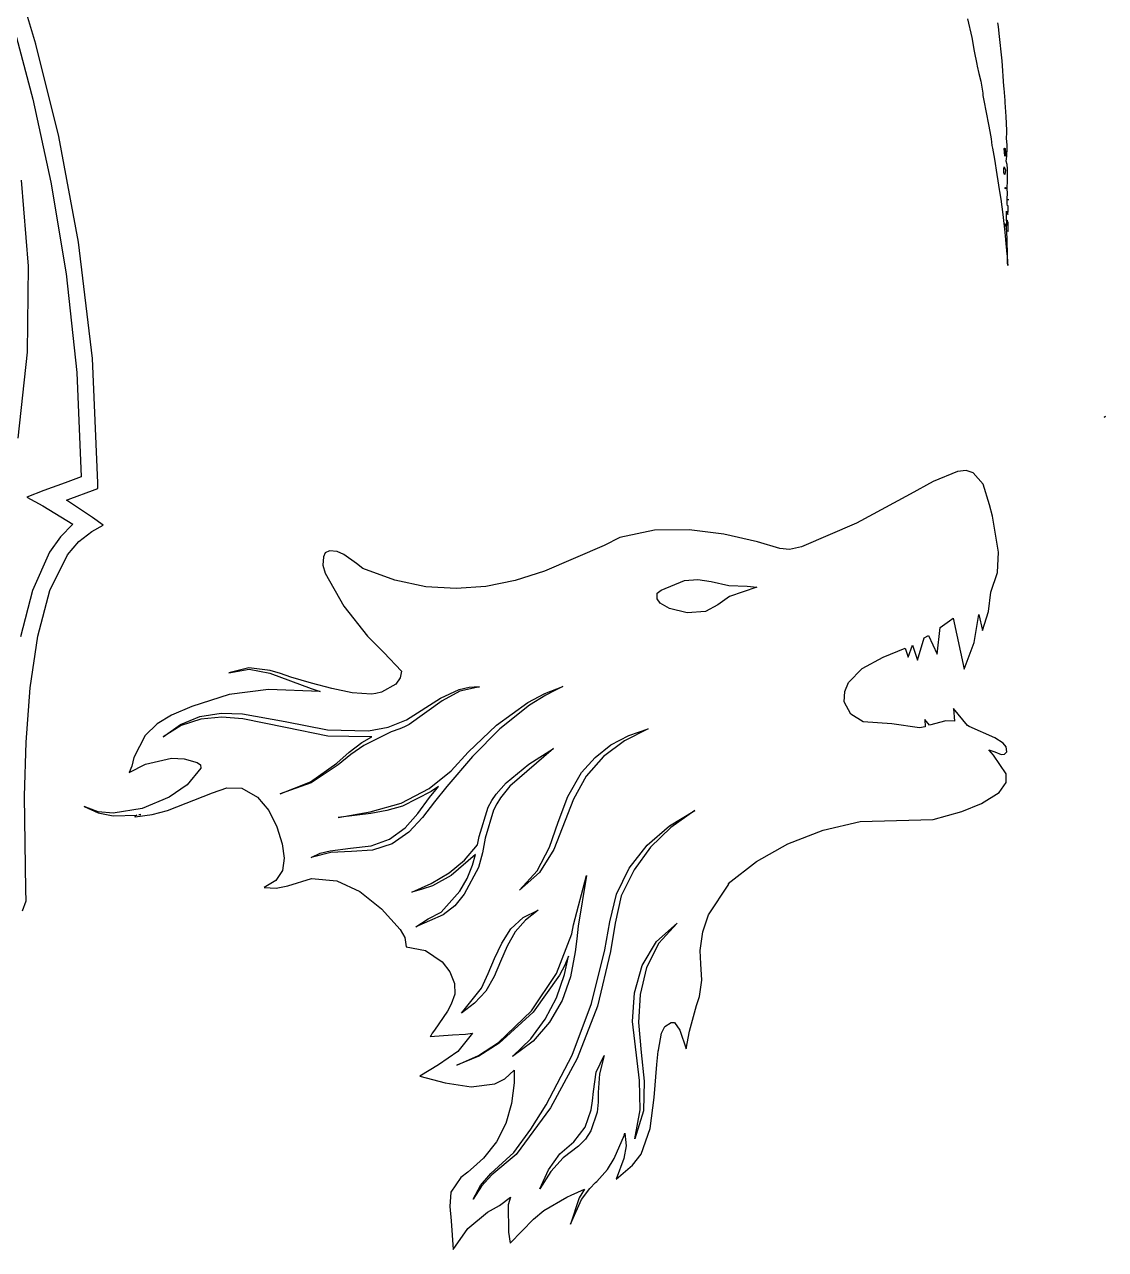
# Model space of a CAD drawing. Extents: x 0 to 238, y 0 to 238.
# Drawn here: x 121.9 to 179.2, y 109.9 to 174.9 of the extents above; entities that cross this region are included whole.
import ezdxf

# ---------------------------------------------------------------- set-up
doc = ezdxf.new("R2010")
doc.units = 0

msp = doc.modelspace()

# ---------------------------------------------------------------- linework, layer by layer
at = {"layer": 'Layer 1'}
for p, q in [((122.507096, 173.831775), (121.296813, 177.883244)), ((121.315974, 174.790029), (122.34347, 170.930514)), ((171.895796, 175.18013), (172.12003, 174.194106)), ((173.52314, 174.782261), (173.497725, 174.973712)), ((173.571639, 174.40077), (173.52314, 174.782261)), ((172.12003, 174.194106), (172.24889, 173.464345)), ((173.721146, 172.96184), (173.571639, 174.40077)), ((123.714281, 168.941346), (122.507096, 173.831775)), ((172.24889, 173.464345), (172.376234, 172.772901)), ((172.376234, 172.772901), (172.403762, 172.669563)), ((173.820585, 171.61779), (173.721146, 172.96184)), ((172.403762, 172.669563), (172.495992, 172.290347)), ((172.495992, 172.290347), (172.591962, 171.878675)), ((172.591962, 171.878675), (172.692537, 171.249757)), ((173.839603, 171.4821), (173.820585, 171.61779)), ((173.885772, 170.849443), (173.839603, 171.4821)), ((122.34347, 170.930514), (123.307422, 166.53024)), ((172.692537, 171.249757), (172.706786, 171.120406)), ((172.706786, 171.120406), (172.761789, 170.847458)), ((172.761789, 170.847458), (173.00472, 169.587018)), ((173.883551, 170.754667), (173.885772, 170.849443)), ((173.93763, 170.002305), (173.883551, 170.754667)), ((173.00472, 169.587018), (173.071101, 169.205852)), ((173.974697, 169.262138), (173.93763, 170.002305)), ((124.765642, 163.347228), (123.714281, 168.941346)), ((173.071101, 169.205852), (173.141005, 168.827392)), ((173.960067, 168.845804), (173.974102, 169.163242)), ((173.996155, 168.510917), (173.960067, 168.845804)), ((173.974102, 169.163242), (173.974697, 169.262138)), ((173.141005, 168.827392), (173.181808, 168.461068)), ((173.181808, 168.461068), (173.209065, 168.323908)), ((173.209065, 168.323908), (173.317986, 167.745819)), ((173.83956, 168.31494), (173.851, 168.331)), ((173.860857, 167.924726), (173.83956, 168.31494)), ((173.851, 168.331), (173.85029, 168.33044)), ((173.85029, 168.33044), (173.880527, 168.299714)), ((173.880527, 168.299714), (173.904316, 168.090816)), ((173.971294, 167.910341), (173.996437, 168.319142)), ((173.996437, 168.319142), (173.996155, 168.510917)), ((173.317986, 167.745819), (173.437959, 166.931738)), ((173.873156, 167.898282), (173.860857, 167.924726)), ((173.89971, 167.910962), (173.873156, 167.898282)), ((173.904316, 168.090816), (173.89971, 167.910962)), ((173.935421, 167.641943), (173.956175, 167.760075)), ((173.983269, 167.461657), (173.935421, 167.641943)), ((173.956175, 167.760075), (173.971294, 167.910341)), ((173.437959, 166.931738), (173.491229, 166.594737)), ((173.811482, 167.233931), (173.827, 167.334)), ((173.821128, 167.013761), (173.811482, 167.233931)), ((173.824594, 166.977182), (173.821128, 167.013761)), ((173.84589, 166.930093), (173.824594, 166.977182)), ((173.827, 167.334), (173.826284, 167.333914)), ((173.826284, 167.333914), (173.856141, 167.303406)), ((173.858308, 166.936325), (173.84589, 166.930093)), ((173.856141, 167.303406), (173.895265, 167.156176)), ((173.895265, 167.156176), (173.858308, 166.936325)), ((174.006896, 167.236286), (173.983269, 167.461657)), ((174.004621, 166.675807), (174.012208, 167.013079)), ((174.012208, 167.013079), (174.006896, 167.236286)), ((122.118012, 162.072515), (121.741641, 166.62562)), ((123.307422, 166.53024), (124.116153, 161.670411)), ((173.491229, 166.594737), (173.569368, 166.132613)), ((173.893044, 166.18483), (173.889793, 166.248231)), ((173.889793, 166.248231), (173.898031, 166.240535)), ((173.991128, 166.11609), (174.004621, 166.675807)), ((173.569368, 166.132613), (173.586439, 166.032308)), ((173.586439, 166.032308), (173.657587, 165.62833)), ((173.657587, 165.62833), (173.715516, 165.2198)), ((173.902038, 166.177839), (173.893, 166.185)), ((173.893, 166.185), (173.893044, 166.18483)), ((173.898031, 166.240535), (173.902038, 166.177839)), ((174.006301, 165.985331), (173.991128, 166.11609)), ((173.999093, 165.594194), (174.006301, 165.985331)), ((174.048265, 165.629377), (174.042576, 165.595724)), ((174.042576, 165.595724), (174.048, 165.576)), ((174.048, 165.576), (174.051088, 165.601631)), ((174.051088, 165.601631), (174.048265, 165.629377)), ((173.715516, 165.2198), (173.754694, 164.813965)), ((173.950929, 164.893369), (173.952715, 164.987766)), ((173.952715, 164.987766), (174.032584, 164.814036)), ((173.993731, 165.366384), (173.999093, 165.594194)), ((174.007063, 165.277187), (173.993731, 165.366384)), ((174.048298, 165.272745), (174.007063, 165.277187)), ((174.032584, 164.814036), (174.041418, 165.025372)), ((174.041418, 165.025372), (174.048298, 165.272745)), ((174.048, 165.576), (174.048, 165.576)), ((173.754694, 164.813965), (173.776533, 164.644948)), ((173.776533, 164.644948), (173.850557, 164.040471)), ((173.863349, 164.201782), (173.858269, 164.324952)), ((173.858269, 164.324952), (173.872944, 164.213215)), ((173.956291, 164.564863), (173.950929, 164.893369)), ((173.965449, 164.371626), (173.956291, 164.564863)), ((173.959545, 164.260377), (173.965449, 164.371626)), ((174.047379, 164.36879), (173.997688, 164.516674)), ((173.997688, 164.516674), (174.017413, 164.115354)), ((174.039477, 163.946332), (174.047379, 164.36879)), ((173.850557, 164.040471), (173.888868, 163.670848)), ((173.86866, 164.1761), (173.863349, 164.201782)), ((173.869, 164.177), (173.86866, 164.1761)), ((173.872944, 164.213215), (173.869, 164.177)), ((173.888868, 163.670848), (173.928424, 163.271529)), ((173.954776, 164.116444), (173.959545, 164.260377)), ((173.982464, 163.536297), (173.954776, 164.116444)), ((174.017413, 164.115354), (174.021, 163.951)), ((174.021, 163.951), (174.029399, 163.911489)), ((174.021, 163.951), (174.021, 163.951)), ((174.029399, 163.911489), (174.039477, 163.946332)), ((125.508457, 157.184689), (124.765642, 163.347228)), ((173.928424, 163.271529), (173.976436, 162.709264)), ((173.991622, 163.244869), (173.982464, 163.536297)), ((174.002463, 162.884243), (173.991622, 163.244869)), ((173.976436, 162.709264), (173.982289, 162.655239)), ((173.982289, 162.655239), (173.996, 162.574388)), ((173.996, 162.574388), (174.009222, 162.316827)), ((174.012905, 162.369501), (174.002463, 162.884243)), ((174.014801, 162.237116), (174.012905, 162.369501)), ((122.059141, 157.50426), (122.118012, 162.072515)), ((174.009222, 162.316827), (174.014801, 162.237116)), ((174.018589, 162.146012), (174.01588, 162.217487)), ((174.01588, 162.217487), (174.017776, 162.15322)), ((174.017776, 162.15322), (174.02, 162.098)), ((174.02, 162.098), (174.018589, 162.146012)), ((174.02, 162.098), (174.02, 162.098)), ((124.116153, 161.670411), (124.677985, 156.43223)), ((121.559792, 152.95515), (122.059141, 157.50426)), ((125.79, 150.589), (125.508457, 157.184689)), ((124.677985, 156.43223), (124.90124, 150.8969)), ((179.14, 154.064), (179.136912, 154.06216)), ((179.136912, 154.06216), (179.14, 154.064)), ((179.167632, 154.08053), (179.14, 154.064)), ((179.14, 154.064), (179.163735, 154.078035)), ((179.14, 154.064), (179.14, 154.064)), ((179.163735, 154.078035), (179.202964, 154.101445)), ((179.202964, 154.101445), (179.167632, 154.08053)), ((124.90124, 150.8969), (124.063264, 150.59019)), ((171.352676, 151.186233), (170.065596, 150.649426)), ((171.818327, 151.235301), (171.352676, 151.186233)), ((172.187218, 151.117092), (171.818327, 151.235301)), ((172.711416, 150.512445), (172.187218, 151.117092)), ((122.923124, 150.170983), (122.018168, 149.83046)), ((124.063264, 150.59019), (122.923124, 150.170983)), ((124.367007, 149.755329), (125.502587, 150.1728)), ((125.502587, 150.1728), (125.790222, 150.280962)), ((125.790222, 150.280962), (125.79, 150.589)), ((170.065596, 150.649426), (168.851146, 149.986223)), ((173.053348, 149.410405), (172.711416, 150.512445)), ((122.018168, 149.83046), (122.866118, 149.366168)), ((122.866118, 149.366168), (124.472928, 148.38795)), ((124.121855, 149.666025), (124.367007, 149.755329)), ((125.514295, 148.744378), (124.121855, 149.666025)), ((168.851146, 149.986223), (166.007719, 148.451518)), ((173.204591, 148.823482), (173.053348, 149.410405)), ((126.080243, 148.337092), (125.514295, 148.744378)), ((173.533408, 146.917002), (173.204591, 148.823482)), ((124.472928, 148.38795), (123.807457, 147.726874)), ((125.471809, 147.996786), (126.080243, 148.337092)), ((155.29559, 148.072499), (153.465206, 147.679019)), ((157.137776, 148.095953), (155.29559, 148.072499)), ((158.966785, 147.85667), (157.137776, 148.095953)), ((166.007719, 148.451518), (163.087926, 147.194673)), ((123.807457, 147.726874), (123.231051, 146.908675)), ((124.190412, 146.774951), (124.785039, 147.482107)), ((124.785039, 147.482107), (125.471809, 147.996786)), ((153.465206, 147.679019), (152.632651, 147.258404)), ((160.757636, 147.461937), (158.966785, 147.85667)), ((161.939324, 147.103675), (160.757636, 147.461937)), ((123.231051, 146.908675), (122.320935, 144.872542)), ((123.252095, 144.871365), (124.190412, 146.774951)), ((137.845928, 146.882672), (137.745103, 146.661794)), ((138.066226, 146.98476), (137.845928, 146.882672)), ((138.475532, 146.94585), (138.066226, 146.98476)), ((138.837698, 146.782244), (138.475532, 146.94585)), ((139.493786, 146.300936), (138.837698, 146.782244)), ((152.632651, 147.258404), (149.460908, 145.894802)), ((162.450401, 147.056042), (161.939324, 147.103675)), ((163.087926, 147.194673), (162.450401, 147.056042)), ((173.48507, 145.826787), (173.533408, 146.917002)), ((137.745103, 146.661794), (137.716015, 146.219636)), ((137.716015, 146.219636), (137.83739, 145.79347)), ((139.844551, 146.040394), (139.493786, 146.300936)), ((137.83739, 145.79347), (138.835474, 144.038592)), ((141.541733, 145.422138), (139.844551, 146.040394)), ((149.460908, 145.894802), (147.904682, 145.412333)), ((156.893456, 145.405824), (157.59612, 145.464906)), ((157.59612, 145.464906), (158.293696, 145.361876)), ((173.125095, 144.796582), (173.48507, 145.826787)), ((122.320935, 144.872542), (121.693591, 142.422829)), ((122.605875, 142.462344), (123.252095, 144.871365)), ((143.181951, 145.076382), (141.541733, 145.422138)), ((144.77959, 144.976947), (143.181951, 145.076382)), ((146.349039, 145.097656), (144.77959, 144.976947)), ((147.904682, 145.412333), (146.349039, 145.097656)), ((155.440432, 144.72743), (155.643426, 144.895417)), ((155.643426, 144.895417), (156.893456, 145.405824)), ((158.293696, 145.361876), (159.24087, 145.142696)), ((159.24087, 145.142696), (160.212476, 145.108649)), ((160.713397, 145.058363), (159.274297, 144.550502)), ((160.212476, 145.108649), (160.713397, 145.058363)), ((155.433344, 144.440256), (155.441, 144.728)), ((155.598748, 144.208798), (155.433344, 144.440256)), ((155.441, 144.728), (155.440432, 144.72743)), ((156.093987, 143.92538), (155.598748, 144.208798)), ((159.274297, 144.550502), (158.661783, 144.119089)), ((173.000396, 143.755323), (173.125095, 144.796582)), ((138.835474, 144.038592), (140.08732, 142.45472)), ((157.029877, 143.685764), (156.093987, 143.92538)), ((157.992447, 143.768013), (157.029877, 143.685764)), ((158.661783, 144.119089), (157.992447, 143.768013)), ((172.248919, 142.112685), (172.48626, 143.597923)), ((172.48626, 143.597923), (172.686381, 142.754742)), ((172.686381, 142.754742), (173.000396, 143.755323)), ((170.284615, 141.503203), (170.446859, 142.907293)), ((170.446859, 142.907293), (170.938027, 143.267973)), ((170.938027, 143.267973), (171.124437, 143.413633)), ((171.124437, 143.413633), (171.710872, 140.708133)), ((122.200771, 139.724204), (122.605875, 142.462344)), ((140.08732, 142.45472), (140.951202, 141.587734)), ((169.235734, 141.19042), (169.593707, 142.36779)), ((169.593707, 142.36779), (169.812195, 142.497084)), ((169.812195, 142.497084), (170.284615, 141.503203)), ((140.951202, 141.587734), (141.88451, 140.600682)), ((167.419262, 141.34168), (168.578747, 141.829092)), ((168.578747, 141.829092), (168.735027, 141.349193)), ((168.735027, 141.349193), (168.964355, 141.971989)), ((168.964355, 141.971989), (169.235734, 141.19042)), ((171.710872, 140.708133), (172.248919, 142.112685)), ((166.297547, 140.745962), (167.419262, 141.34168)), ((133.799094, 140.774824), (132.735904, 140.517438)), ((132.735904, 140.517438), (133.809224, 140.701898)), ((134.922544, 140.641629), (133.799094, 140.774824)), ((133.809224, 140.701898), (134.911584, 140.499392)), ((134.911584, 140.499392), (135.994984, 140.079807)), ((135.472942, 140.475649), (134.922544, 140.641629)), ((136.020577, 140.288426), (135.472942, 140.475649)), ((137.122997, 139.957927), (136.020577, 140.288426)), ((141.88451, 140.600682), (141.824631, 140.241193)), ((165.577187, 139.995624), (166.297547, 140.745962)), ((121.985798, 136.833262), (122.200771, 139.724204)), ((134.834033, 139.634266), (132.760353, 139.365956)), ((137.571503, 139.524047), (134.834033, 139.634266)), ((135.994984, 140.079807), (137.096374, 139.678648)), ((137.096374, 139.678648), (137.571503, 139.524047)), ((138.188567, 139.682267), (137.122997, 139.957927)), ((139.266227, 139.449039), (138.188567, 139.682267)), ((141.584, 139.917), (140.820042, 139.492538)), ((141.824631, 140.241193), (141.584, 139.917)), ((141.584, 139.917), (141.584, 139.917)), ((143.95889, 139.168771), (144.941607, 139.634093)), ((144.941607, 139.634093), (145.473849, 139.754988)), ((146.021754, 139.767222), (144.974874, 139.547919)), ((145.473849, 139.754988), (145.747017, 139.774278)), ((145.747017, 139.774278), (146.021754, 139.767222)), ((149.491856, 139.410183), (150.43393, 139.781649)), ((150.43393, 139.781649), (149.982047, 139.557198)), ((165.377515, 139.51862), (165.577187, 139.995624)), ((132.760353, 139.365956), (130.767423, 138.73321)), ((140.295657, 139.388291), (139.266227, 139.449039)), ((140.529156, 139.416902), (140.295657, 139.388291)), ((140.820042, 139.492538), (140.529156, 139.416902)), ((142.15651, 138.015411), (143.95889, 139.168771)), ((144.044388, 139.024022), (142.285418, 137.776322)), ((144.974874, 139.547919), (144.044388, 139.024022)), ((148.58977, 138.94367), (149.491856, 139.410183)), ((149.532278, 139.331228), (148.676905, 138.803157)), ((149.982047, 139.557198), (149.532278, 139.331228)), ((165.351353, 138.979892), (165.377515, 139.51862)), ((165.705048, 138.329433), (165.351353, 138.979892)), ((130.767423, 138.73321), (129.700063, 138.274599)), ((131.202067, 138.206154), (132.325424, 138.375195)), ((132.325424, 138.375195), (133.460557, 138.330735)), ((133.460557, 138.330735), (135.721703, 137.934423)), ((146.92709, 137.745066), (148.59, 138.943)), ((148.676905, 138.803157), (147.093825, 137.538927)), ((148.59, 138.943), (148.58977, 138.94367)), ((166.351733, 137.922662), (165.705048, 138.329433)), ((171.894133, 137.712338), (171.145294, 138.630192)), ((171.145294, 138.630192), (171.206254, 137.942262)), ((128.943863, 137.805632), (128.299113, 137.192389)), ((129.700063, 138.274599), (128.943863, 137.805632)), ((129.254997, 137.126444), (130.168846, 137.773932)), ((130.208075, 137.713852), (129.254997, 137.126444)), ((130.168846, 137.773932), (131.202067, 138.206154)), ((131.255225, 138.058332), (130.208075, 137.713852)), ((132.366508, 138.155887), (131.255225, 138.058332)), ((133.478765, 138.070143), (132.366508, 138.155887)), ((135.728925, 137.613711), (133.478765, 138.070143)), ((135.721703, 137.934423), (137.965457, 137.49693)), ((141.175727, 137.640422), (142.156, 138.015)), ((142.285418, 137.776322), (142.041135, 137.655319)), ((142.156, 138.015), (142.15651, 138.015411)), ((145.41999, 136.302776), (146.92709, 137.745066)), ((167.885443, 137.802201), (166.351733, 137.922662)), ((169.337493, 137.597308), (167.885443, 137.802201)), ((169.877389, 137.731208), (169.620697, 138.037808)), ((169.620697, 138.037808), (169.637495, 137.657023)), ((170.740988, 137.971049), (169.877389, 137.731208)), ((171.206254, 137.942262), (170.740988, 137.971049)), ((171.972328, 137.675435), (171.894133, 137.712338)), ((173.334368, 137.066947), (171.972328, 137.675435)), ((128.299113, 137.192389), (127.701516, 136.018059)), ((137.977985, 137.16042), (135.728925, 137.613711)), ((137.965457, 137.49693), (140.138387, 137.437756)), ((140.202495, 137.11192), (137.977985, 137.16042)), ((139.79158, 136.813989), (140.318948, 137.127038)), ((141.330337, 137.378197), (139.889237, 136.663173)), ((140.138387, 137.437756), (141.175727, 137.640422)), ((140.318948, 137.127038), (140.202495, 137.11192)), ((141.79127, 137.546345), (141.330337, 137.378197)), ((142.041135, 137.655319), (141.79127, 137.546345)), ((147.093825, 137.538927), (145.642965, 136.069057)), ((152.987856, 136.689462), (153.931135, 137.198111)), ((154.95499, 137.54023), (153.708846, 136.909406)), ((153.931135, 137.198111), (154.95499, 137.54023)), ((169.637495, 137.657023), (169.337493, 137.597308)), ((173.778954, 136.788768), (173.334368, 137.066947)), ((121.909975, 133.965834), (121.985798, 136.833262)), ((139.104465, 136.298271), (139.79158, 136.813989)), ((139.889237, 136.663173), (139.1961, 136.180573)), ((149.949415, 136.507065), (147.621565, 134.496765)), ((148.638661, 135.667891), (149.949415, 136.507065)), ((152.145147, 136.02739), (152.987856, 136.689462)), ((153.708846, 136.909406), (152.59208, 136.07057)), ((173.264083, 136.155647), (173.014381, 136.424099)), ((173.014381, 136.424099), (173.328297, 136.323092)), ((173.936488, 136.58106), (173.778954, 136.788768)), ((173.964369, 136.319736), (173.936488, 136.58106)), ((127.701516, 136.018059), (127.593733, 135.569157)), ((128.323768, 135.669896), (129.689233, 135.984998)), ((129.689233, 135.984998), (130.36737, 135.955849)), ((130.36737, 135.955849), (131.063188, 135.753346)), ((131.063188, 135.753346), (131.226372, 135.638656)), ((137.071243, 134.731179), (138.459023, 135.728854)), ((138.459023, 135.728854), (139.104465, 136.298271)), ((139.1961, 136.180573), (138.532503, 135.632179)), ((145.642965, 136.069057), (144.292035, 134.487337)), ((144.522524, 135.311497), (145.41999, 136.302776)), ((151.423, 135.225), (152.145147, 136.02739)), ((152.59208, 136.07057), (151.674173, 135.03632)), ((173.939771, 135.15455), (173.264083, 136.155647)), ((173.328297, 136.323092), (173.675757, 136.177214)), ((173.675757, 136.177214), (173.85465, 136.193466)), ((173.85465, 136.193466), (173.964369, 136.319736)), ((127.443413, 135.229774), (128.323768, 135.669896)), ((127.593733, 135.569157), (127.443413, 135.229774)), ((131.251007, 135.458289), (130.52263, 134.56755)), ((131.226372, 135.638656), (131.251007, 135.458289)), ((138.532503, 135.632179), (137.104673, 134.676231)), ((143.345534, 134.38492), (144.522524, 135.311497)), ((147.434125, 134.682305), (148.638661, 135.667891)), ((150.709391, 133.960135), (151.423, 135.225)), ((151.423, 135.225), (151.423, 135.225)), ((173.936206, 134.700733), (173.939771, 135.15455)), ((130.52263, 134.56755), (129.573197, 133.917529)), ((135.458303, 134.090448), (137.071243, 134.731179)), ((137.104673, 134.676231), (135.458303, 134.090448)), ((143.845681, 134.485011), (143.467504, 134.21699)), ((144.292035, 134.487337), (143.627402, 133.682036)), ((143.707065, 134.318325), (143.845681, 134.485011)), ((146.911961, 134.077447), (147.434125, 134.682305)), ((147.621565, 134.496765), (147.142967, 133.892556)), ((151.674173, 135.03632), (151.005643, 133.81344)), ((173.560981, 134.169137), (173.936206, 134.700733)), ((121.971849, 129.006786), (121.909975, 133.965834)), ((129.573197, 133.917529), (128.148187, 133.317116)), ((129.491579, 133.209173), (131.875459, 134.153036)), ((131.875459, 134.153036), (132.620106, 134.419307)), ((132.620106, 134.419307), (133.423639, 134.398569)), ((133.423639, 134.398569), (134.251602, 133.920822)), ((134.251602, 133.920822), (134.860337, 133.206687)), ((141.865794, 133.601401), (143.345534, 134.38492)), ((143.467504, 134.21699), (141.936774, 133.442573)), ((142.746892, 133.06038), (143.369632, 133.903236)), ((143.369632, 133.903236), (143.707065, 134.318325)), ((146.681496, 133.744888), (146.911961, 134.077447)), ((147.142967, 133.892556), (146.932768, 133.569265)), ((151.005643, 133.81344), (149.958173, 131.15579)), ((150.197469, 132.598745), (150.709391, 133.960135)), ((172.622553, 133.581953), (173.560981, 134.169137)), ((125.809917, 133.152351), (125.062617, 133.433948)), ((125.062617, 133.433948), (125.801053, 133.082952)), ((126.604457, 133.071964), (125.809917, 133.152351)), ((128.148187, 133.317116), (126.604457, 133.071964)), ((128.666173, 132.998757), (129.491579, 133.209173)), ((134.860337, 133.206687), (135.286761, 132.350521)), ((138.526934, 132.837497), (140.229824, 133.148923)), ((140.229824, 133.148923), (141.865794, 133.601401)), ((141.111692, 133.211673), (140.256644, 133.05664)), ((141.936774, 133.442573), (141.111692, 133.211673)), ((143.627402, 133.682036), (143.006722, 132.841014)), ((145.998931, 131.837974), (146.479208, 133.386644)), ((146.754486, 133.230531), (146.324823, 131.756151)), ((146.479208, 133.386644), (146.681496, 133.744888)), ((146.932768, 133.569265), (146.754486, 133.230531)), ((156.092494, 132.393868), (157.434811, 133.208893)), ((157.434811, 133.208893), (156.164327, 132.305908)), ((170.070831, 132.729663), (171.589801, 133.164367)), ((171.589801, 133.164367), (172.622553, 133.581953)), ((125.801053, 133.082952), (126.603697, 132.927227)), ((126.603697, 132.927227), (127.850317, 132.974858)), ((127.850317, 132.974858), (127.736683, 132.888264)), ((127.736683, 132.888264), (127.763345, 132.883768)), ((127.763345, 132.883768), (128.666173, 132.998757)), ((127.9693, 132.98997), (128.061042, 133.001566)), ((127.97, 132.99), (127.9693, 132.98997)), ((128.061042, 133.001566), (127.97, 132.99)), ((140.256644, 133.05664), (138.526934, 132.837497)), ((142.079606, 132.296047), (142.746892, 133.06038)), ((143.006722, 132.841014), (142.275227, 132.060044)), ((149.723153, 131.270405), (150.197469, 132.598745)), ((164.238463, 132.174066), (166.204931, 132.634182)), ((166.204931, 132.634182), (168.131885, 132.679768)), ((168.131885, 132.679768), (170.070831, 132.729663)), ((135.286761, 132.350521), (135.567789, 131.446679)), ((141.253768, 131.689617), (142.079606, 132.296047)), ((142.275227, 132.060044), (141.398232, 131.446954)), ((145.91418, 131.389721), (145.998931, 131.837974)), ((154.902451, 131.369233), (156.092494, 132.393868)), ((156.164327, 132.305908), (155.092726, 131.272862)), ((162.372951, 131.447012), (164.238463, 132.174066)), ((135.567789, 131.446679), (135.674562, 130.681391)), ((138.105981, 131.075818), (139.188841, 131.216762)), ((139.188841, 131.216762), (140.270831, 131.341939)), ((140.270831, 131.341939), (141.253768, 131.689617)), ((141.398232, 131.446954), (140.354982, 131.113368)), ((145.222785, 130.590122), (145.91418, 131.389721)), ((146.324823, 131.756151), (146.181384, 130.970682)), ((149.069959, 130.023405), (149.723153, 131.270405)), ((153.958099, 130.153233), (154.902451, 131.369233)), ((155.092726, 131.272862), (154.217216, 130.076858)), ((160.699632, 130.516286), (162.372951, 131.447012)), ((135.674562, 130.681391), (135.570776, 130.030535)), ((138.139742, 130.983425), (137.100342, 130.720823)), ((137.100342, 130.720823), (137.572274, 130.948254)), ((137.572274, 130.948254), (138.105981, 131.075818)), ((139.232732, 131.043899), (138.139742, 130.983425)), ((140.354982, 131.113368), (139.232732, 131.043899)), ((144.41455, 129.908841), (145.222785, 130.590122)), ((145.808018, 130.877194), (144.518488, 129.769844)), ((145.650276, 130.316662), (145.808018, 130.877194)), ((146.181384, 130.970682), (145.96192, 130.196485)), ((149.958173, 131.15579), (149.207276, 129.92825)), ((135.570776, 130.030535), (135.2238, 129.510069)), ((143.458004, 129.345707), (144.41455, 129.908841)), ((145.96192, 130.196485), (145.208314, 128.771205)), ((145.36421, 129.610633), (145.650276, 130.316662)), ((148.134656, 128.990455), (149.069959, 130.023405)), ((149.207276, 129.92825), (148.134656, 128.990455)), ((153.284421, 128.771953), (153.958099, 130.153233)), ((154.217216, 130.076858), (153.535, 128.685)), ((159.200671, 129.341712), (160.699632, 130.516286)), ((135.2238, 129.510069), (134.601004, 129.135949)), ((135.240743, 129.090301), (135.866754, 129.229805)), ((135.866754, 129.229805), (137.110774, 129.605118)), ((137.110774, 129.605118), (138.450794, 129.481361)), ((138.450794, 129.481361), (139.677054, 128.927051)), ((142.433404, 128.892145), (143.458004, 129.345707)), ((144.518488, 129.769844), (143.529537, 129.215111)), ((144.982287, 128.937282), (145.36421, 129.610633)), ((150.997329, 127.154964), (151.696907, 129.773534)), ((151.696907, 129.773534), (151.257922, 127.082024)), ((158.162916, 127.68229), (159.230745, 129.31597)), ((159.230745, 129.31597), (159.200671, 129.341712)), ((121.98594, 128.428914), (121.971849, 129.006786)), ((134.601004, 129.135949), (135.240743, 129.090301)), ((139.677054, 128.927051), (140.831915, 128.006279)), ((142.986511, 129.043712), (142.433404, 128.892145)), ((143.529537, 129.215111), (142.986511, 129.043712)), ((143.989599, 127.819252), (144.982287, 128.937282)), ((145.208314, 128.771205), (144.713989, 128.164619)), ((152.92607, 127.306143), (153.284421, 128.771953)), ((153.534772, 128.68443), (153.20525, 127.23872)), ((153.535, 128.685), (153.534772, 128.68443)), ((121.788418, 127.902037), (121.98594, 128.428914)), ((140.831915, 128.006279), (141.810524, 126.900001)), ((144.713989, 128.164619), (144.102, 127.677)), ((148.33756, 127.538075), (149.123246, 127.936795)), ((149.123246, 127.936795), (148.45206, 127.409266)), ((144.1015, 127.67695), (142.64338, 127.045921)), ((142.64338, 127.045921), (143.301127, 127.472226)), ((143.301127, 127.472226), (143.989599, 127.819252)), ((144.102, 127.677), (144.1015, 127.67695)), ((147.684851, 126.947415), (148.33756, 127.538075)), ((148.45206, 127.409266), (147.904535, 126.783168)), ((152.663578, 125.827103), (152.92607, 127.306143)), ((157.856486, 126.788959), (158.162916, 127.68229)), ((141.810524, 126.900001), (142.062806, 126.476979)), ((147.20436, 126.180313), (147.684851, 126.947415)), ((147.904535, 126.783168), (147.490854, 126.017313)), ((150.098982, 124.574647), (150.918157, 126.673657)), ((150.918157, 126.673657), (150.997329, 127.154964)), ((151.257922, 127.082024), (151.187259, 126.418373)), ((153.20525, 127.23872), (152.96942, 125.74489)), ((155.397996, 126.26772), (156.497275, 127.2449)), ((156.497275, 127.2449), (155.534471, 126.177939)), ((157.711175, 125.79883), (157.856486, 126.788959)), ((142.062806, 126.476979), (142.128289, 125.988813)), ((142.128289, 125.988813), (143.163917, 125.78658)), ((146.822813, 125.367533), (147.20436, 126.180313)), ((147.490854, 126.017313), (147.130011, 125.207079)), ((151.187259, 126.418373), (151.095255, 125.725673)), ((154.646235, 125.00354), (155.397996, 126.26772)), ((155.534471, 126.177939), (154.877, 124.9)), ((143.163917, 125.78658), (144.037859, 125.195267)), ((146.484728, 124.570033), (146.822813, 125.367533)), ((150.518397, 124.516052), (150.731037, 125.498185)), ((150.731037, 125.498185), (150.539532, 125.013195)), ((151.095255, 125.725673), (150.843231, 124.391003)), ((151.961559, 122.982503), (152.663578, 125.827103)), ((152.96942, 125.74489), (152.276, 122.848)), ((157.747536, 125.087066), (157.711175, 125.79883)), ((144.037859, 125.195267), (144.445195, 124.663528)), ((147.130011, 125.207079), (146.791872, 124.407411)), ((150.539532, 125.013195), (150.256232, 124.487887)), ((154.235054, 123.540128), (154.646235, 125.00354)), ((154.876332, 124.89933), (154.533209, 123.46142)), ((154.877, 124.9), (154.876332, 124.89933)), ((157.806247, 124.221205), (157.747536, 125.087066)), ((144.445195, 124.663528), (144.702921, 124.045267)), ((144.702921, 124.045267), (144.720043, 123.475255)), ((146.129032, 123.80082), (146.484728, 124.570033)), ((146.791872, 124.407411), (146.361393, 123.630939)), ((148.773952, 122.598647), (150.098982, 124.574647)), ((150.256232, 124.487887), (148.868612, 122.524837)), ((150.320336, 123.893854), (150.518397, 124.516052)), ((150.843231, 124.391003), (150.402118, 123.137503)), ((157.683593, 123.362066), (157.806247, 124.221205)), ((144.720043, 123.475255), (144.523013, 122.954767)), ((145.065362, 122.47692), (146.129032, 123.80082)), ((146.361393, 123.630939), (145.764686, 122.99673)), ((150.0993, 123.28623), (150.320336, 123.893854)), ((154.138916, 122.02309), (154.235054, 123.540128)), ((154.533209, 123.46142), (154.448825, 121.96965)), ((144.523013, 122.954767), (144.318611, 122.58314)), ((145.764686, 122.99673), (145.066, 122.477)), ((149.505877, 122.14626), (150.0993, 123.28623)), ((150.402118, 123.137503), (149.738467, 121.986143)), ((150.927469, 120.241243), (151.961559, 122.982503)), ((152.276, 122.848), (151.197835, 120.069734)), ((157.146905, 121.509452), (157.515445, 122.881572)), ((157.515445, 122.881572), (157.683593, 123.362066)), ((144.318611, 122.58314), (143.864561, 121.901876)), ((145.066, 122.477), (145.065362, 122.47692)), ((147.025812, 120.924477), (148.773952, 122.598647)), ((148.868612, 122.524837), (147.067372, 120.879607)), ((148.737313, 121.11369), (149.505877, 122.14626)), ((143.62743, 121.570403), (143.515106, 121.402091)), ((143.864561, 121.901876), (143.62743, 121.570403)), ((149.738467, 121.986143), (148.869167, 120.990856)), ((154.493909, 118.90034), (154.138916, 122.02309)), ((154.448825, 121.96965), (154.58717, 120.39199)), ((155.662287, 121.40678), (155.850243, 121.758312)), ((155.850243, 121.758312), (156.184615, 121.97533)), ((156.184615, 121.97533), (156.361218, 121.980692)), ((156.361218, 121.980692), (156.643759, 121.563328)), ((156.643759, 121.563328), (156.975991, 120.586558)), ((156.975991, 120.586558), (157.146905, 121.509452)), ((143.403911, 121.232478), (144.585771, 121.31945)), ((143.454631, 121.310024), (143.403911, 121.232478)), ((143.515106, 121.402091), (143.454631, 121.310024)), ((144.585771, 121.31945), (145.272076, 121.357708)), ((145.658336, 121.408918), (144.879145, 120.444483)), ((145.272076, 121.357708), (145.658336, 121.408918)), ((145.973047, 120.222162), (147.025812, 120.924477)), ((147.067372, 120.879607), (145.991539, 120.198639)), ((147.766952, 120.17958), (148.737313, 121.11369)), ((148.869167, 120.990856), (147.767, 120.18)), ((155.500371, 120.502041), (155.662287, 121.40678)), ((144.879145, 120.444483), (143.853296, 119.736538)), ((144.815982, 119.709557), (145.973047, 120.222162)), ((145.991539, 120.198639), (144.815982, 119.709557)), ((147.767, 120.18), (147.766952, 120.17958)), ((149.560009, 117.603543), (150.927469, 120.241243)), ((152.204376, 119.337653), (152.631928, 120.220161)), ((152.631928, 120.220161), (152.380154, 119.257835)), ((154.58717, 120.39199), (154.745293, 118.86083)), ((155.420065, 119.740956), (155.496903, 120.463837)), ((155.496903, 120.463837), (155.500371, 120.502041)), ((143.853296, 119.736538), (142.857193, 119.127221)), ((151.197835, 120.069734), (149.78862, 117.44384)), ((155.278198, 118.000136), (155.420065, 119.740956)), ((142.857193, 119.127221), (144.201618, 118.772214)), ((146.836935, 118.720357), (147.372532, 118.994877)), ((147.372532, 118.994877), (147.852223, 119.442764)), ((147.852223, 119.442764), (147.861705, 118.780194)), ((152.057525, 118.326653), (152.204376, 119.337653)), ((152.380154, 119.257835), (152.319, 118.265)), ((154.529655, 117.345314), (154.493909, 118.90034)), ((154.745293, 118.86083), (154.706981, 117.29244)), ((144.201618, 118.772214), (145.577643, 118.572056)), ((145.577643, 118.572056), (146.836935, 118.720357)), ((147.861705, 118.780194), (147.710029, 117.676086)), ((152.015367, 117.826273), (152.057525, 118.326653)), ((152.318502, 118.26416), (152.308043, 117.746438)), ((152.319, 118.265), (152.318502, 118.26416)), ((147.710029, 117.676086), (147.410696, 116.624825)), ((148.73948, 116.324033), (149.560009, 117.603543)), ((151.943999, 117.343829), (152.015367, 117.826273)), ((152.308043, 117.746438), (152.256295, 117.22709)), ((155.067999, 116.364116), (155.278198, 118.000136)), ((149.78862, 117.44384), (147.96744, 114.97049)), ((151.621521, 116.427708), (151.943999, 117.343829)), ((152.256295, 117.22709), (151.928235, 116.235701)), ((154.260734, 115.8133), (154.529655, 117.345314)), ((154.706981, 117.29244), (154.260734, 115.8133)), ((147.410696, 116.624825), (146.930356, 115.654318)), ((147.845903, 115.090253), (148.73948, 116.324033)), ((151.026544, 115.658523), (151.621521, 116.427708)), ((154.592599, 114.996496), (155.067999, 116.364116)), ((146.930356, 115.654318), (146.235655, 114.792474)), ((150.277691, 115.014188), (151.026544, 115.658523)), ((151.633175, 115.793411), (151.267616, 115.419563)), ((151.928235, 116.235701), (151.633175, 115.793411)), ((153.16618, 114.764422), (153.713327, 116.028162)), ((153.693874, 116.039651), (153.719234, 116.103377)), ((153.713327, 116.028162), (153.693874, 116.039651)), ((153.719234, 116.103377), (153.790152, 115.43534)), ((146.622963, 113.971793), (147.845903, 115.090253)), ((147.96744, 114.97049), (146.68338, 113.90741)), ((149.670397, 114.170344), (150.277691, 115.014188)), ((151.267616, 115.419563), (150.457709, 114.804246)), ((153.790152, 115.43534), (153.679675, 114.772697)), ((154.131016, 114.40589), (154.592599, 114.996496)), ((145.707096, 114.308079), (145.40949, 114.044992)), ((146.235655, 114.792474), (145.707096, 114.308079)), ((150.457709, 114.804246), (149.802779, 114.078439)), ((152.801704, 114.180265), (153.16618, 114.764422)), ((153.679675, 114.772697), (153.256461, 113.670597)), ((153.256461, 113.670597), (154.131016, 114.40589)), ((145.034665, 113.755243), (144.506594, 112.982454)), ((145.40949, 114.044992), (145.034665, 113.755243)), ((146.077061, 113.343905), (146.622963, 113.971793)), ((146.68338, 113.90741), (146.123307, 113.306638)), ((149.214721, 113.157334), (149.670397, 114.170344)), ((149.802779, 114.078439), (149.214721, 113.157334)), ((152.235268, 113.552377), (152.801704, 114.180265)), ((145.68208, 112.61387), (146.077061, 113.343905)), ((146.123307, 113.306638), (145.68208, 112.61387)), ((150.88509, 112.819036), (151.583589, 113.147963)), ((151.583589, 113.147963), (151.306684, 112.678145)), ((151.428827, 112.601035), (151.86223, 113.168719)), ((151.86223, 113.168719), (152.169536, 113.50285)), ((152.169536, 113.50285), (152.235268, 113.552377)), ((144.506594, 112.982454), (144.440594, 112.22171)), ((147.088972, 112.277832), (147.664735, 112.716662)), ((147.664735, 112.716662), (147.534411, 112.317721)), ((149.426215, 112.012045), (150.655435, 112.714778)), ((150.655435, 112.714778), (150.88509, 112.819036)), ((151.306684, 112.678145), (150.853069, 111.278445)), ((150.853069, 111.278445), (151.428827, 112.601035)), ((144.440594, 112.22171), (144.522743, 111.466782)), ((145.405445, 111.054106), (146.453435, 111.918784)), ((146.453435, 111.918784), (147.088972, 112.277832)), ((147.534411, 112.317721), (147.549637, 110.860041)), ((148.880908, 111.547646), (149.426215, 112.012045)), ((144.522743, 111.466782), (144.624075, 109.942614)), ((144.624075, 109.942614), (145.405445, 111.054106)), ((147.641108, 110.280326), (148.880908, 111.547646)), ((147.549637, 110.860041), (147.641108, 110.280326))]:
    msp.add_line(p, q, dxfattribs=at)

doc.saveas('drawing.dxf')
